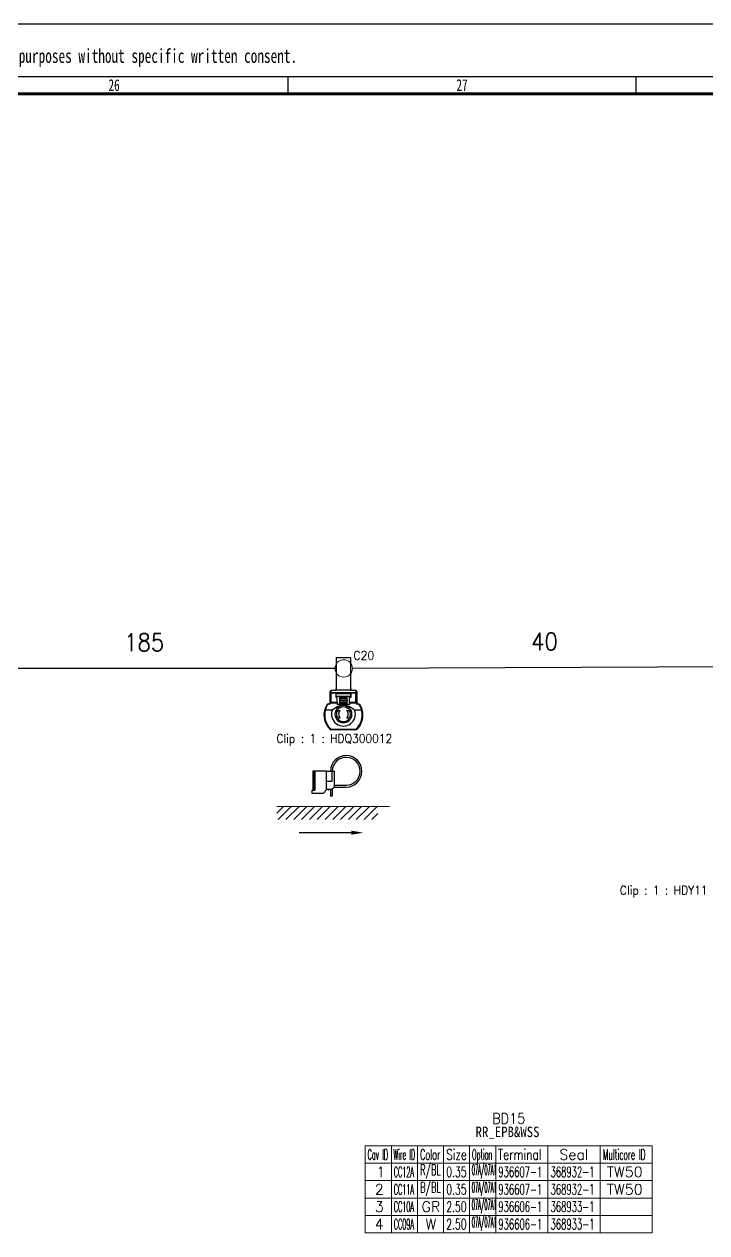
# Model space of a CAD drawing. Header units: inches. Extents: x 47316 to 59086, y 3141 to 11743.
# Drawn here: x 52792.1 to 52988.3, y 6112 to 6459 of the extents above; entities that cross this region are included whole.
import ezdxf

# ---------------------------------------------------------------- set-up
doc = ezdxf.new("R2010")
doc.units = ezdxf.units.IN
doc.header["$MEASUREMENT"] = 0
doc.layers.add('_0', color=7, linetype='Continuous', lineweight=0)
doc.styles.add('MtX_@FangSong_GB2312', font='')
doc.styles.add('MtX_FangSong_GB2312', font='')
doc.styles.get("Standard").update_dxf_attribs({"font": ''})
doc.styles.get('MtX_@FangSong_GB2312').set_extended_font_data('@FangSong_GB2312')
doc.styles.get('MtX_FangSong_GB2312').set_extended_font_data('FangSong_GB2312')
doc.styles.get('Standard').set_extended_font_data('SimSun')
doc.linetypes.add('_VH_OTCON', pattern='A,0.0001,[7,VeSys.shx,S=0.1,R=0,X=0,Y=0],-0.4,[7,VeSys.shx,S=0.1,R=0,X=0,Y=0],-0.4,["X",Standard,S=1,R=0,X=-0.5,Y=-0.5],-0.0001,[7,VeSys.shx,S=0.1,R=0,X=0,Y=0],-0.4', length=1.2002)

msp = doc.modelspace()

# ---------------------------------------------------------------- linework, layer by layer
at = {"color": 0}
for p, q in [((55003.93, 6459.03), (50247.93, 6459.03)), ((50267.93, 6444.03), (54956.93, 6444.03))]:
    msp.add_line(p, q, dxfattribs=at)
for p, q in [((52867.93, 6439.03), (52867.93, 6444.03)), ((52967.93, 6439.03), (52967.93, 6444.03)), ((52886.07, 6226.88), (52871.12, 6226.88))]:
    msp.add_line(p, q)
at = {"color": 0, "lineweight": 70}
msp.add_line((50267.93, 6439.03), (54983.93, 6439.03), dxfattribs=at)
at = {"color": 0, "linetype": '_VH_OTCON', "ltscale": 5}
for p, q in [((52881.43, 6274.03), (52770.43, 6274.03)), ((52996.43, 6274.52), (52886.43, 6274.04))]:
    msp.add_line(p, q, dxfattribs=at)
at = {"color": 0, "lineweight": -3}
for p, q in [((52880.36, 6267.7), (52880.36, 6267.76)), ((52880.36, 6267.76), (52881.73, 6267.76)), ((52881.73, 6267.7), (52880.36, 6267.7)), ((52881.73, 6267.76), (52881.73, 6268.18)), ((52885.93, 6267.76), (52881.73, 6267.76)), ((52881.73, 6267.76), (52881.73, 6267.7)), ((52885.93, 6268.18), (52885.93, 6267.76)), ((52885.93, 6267.76), (52887.29, 6267.76)), ((52885.93, 6267.7), (52885.93, 6267.76)), ((52887.29, 6267.7), (52885.93, 6267.7)), ((52887.29, 6267.7), (52887.29, 6267.76)), ((52880.01, 6267.02), (52880.01, 6267.41)), ((52880.01, 6266.92), (52880.01, 6267.02)), ((52880.01, 6264.34), (52880.01, 6266.92)), ((52880.22, 6266.92), (52880.01, 6266.92)), ((52880.01, 6264.05), (52880.01, 6264.34)), ((52880.22, 6264.34), (52880.01, 6264.34)), ((52880.22, 6267.56), (52880.22, 6267.17)), ((52880.22, 6266.92), (52880.22, 6267.17)), ((52880.22, 6267.17), (52887.43, 6267.17)), ((52887.43, 6266.92), (52880.22, 6266.92)), ((52880.22, 6266.92), (52880.22, 6264.34)), ((52880.22, 6264.34), (52882.04, 6264.34)), ((52880.22, 6264.34), (52880.22, 6264.16)), ((52881.62, 6266.78), (52881.62, 6265.66)), ((52881.73, 6266.78), (52881.62, 6266.78)), ((52882.04, 6265.66), (52881.62, 6265.66)), ((52885.93, 6266.78), (52881.73, 6266.78)), ((52881.73, 6265.94), (52881.73, 6266.78)), ((52885.93, 6265.94), (52881.73, 6265.94)), ((52882.04, 6264.34), (52882.04, 6265.66)), ((52882.04, 6264.34), (52882.04, 6264.09)), ((52882.78, 6265.63), (52882.78, 6265.94)), ((52882.78, 6265.17), (52882.78, 6265.63)), ((52884.88, 6265.63), (52882.78, 6265.63)), ((52882.78, 6264.82), (52882.78, 6265.17)), ((52884.88, 6265.17), (52882.78, 6265.17)), ((52882.78, 6264.67), (52882.78, 6264.82)), ((52882.78, 6264.82), (52884.88, 6264.82)), ((52882.78, 6264.17), (52882.78, 6264.67)), ((52884.88, 6264.67), (52882.78, 6264.67)), ((52882.78, 6263.98), (52882.78, 6264.17)), ((52884.88, 6264.17), (52882.78, 6264.17)), ((52884.88, 6265.63), (52884.88, 6265.94)), ((52884.88, 6265.17), (52884.88, 6265.63)), ((52884.88, 6264.82), (52884.88, 6265.17)), ((52884.88, 6264.82), (52884.88, 6264.67)), ((52884.88, 6264.17), (52884.88, 6264.67)), ((52884.88, 6263.98), (52884.88, 6264.17)), ((52885.61, 6264.34), (52885.61, 6265.66)), ((52886.03, 6265.66), (52885.61, 6265.66)), ((52885.61, 6264.34), (52887.43, 6264.34)), ((52885.61, 6264.09), (52885.61, 6264.34)), ((52885.93, 6265.94), (52885.93, 6266.78)), ((52886.03, 6266.78), (52885.93, 6266.78)), ((52886.03, 6265.66), (52886.03, 6266.78)), ((52887.43, 6267.17), (52887.43, 6267.56)), ((52887.43, 6267.17), (52887.43, 6266.92)), ((52887.43, 6264.34), (52887.43, 6266.92)), ((52887.64, 6266.92), (52887.43, 6266.92)), ((52887.43, 6264.16), (52887.43, 6264.34)), ((52887.43, 6264.34), (52887.64, 6264.34)), ((52887.64, 6267.41), (52887.64, 6267.02)), ((52887.64, 6267.02), (52887.64, 6266.92)), ((52887.64, 6266.92), (52887.64, 6264.34)), ((52887.64, 6264.34), (52887.64, 6264.05)), ((52878.42, 6262.06), (52878.62, 6262.01)), ((52878.62, 6262.16), (52878.62, 6262.01)), ((52878.62, 6262.16), (52880.6, 6262.16)), ((52880.58, 6262.01), (52878.62, 6262.01)), ((52879.43, 6263.78), (52879.43, 6263.84)), ((52879.43, 6263.84), (52879.8, 6263.84)), ((52879.8, 6263.78), (52879.43, 6263.78)), ((52879.8, 6263.78), (52879.8, 6263.84)), ((52882.04, 6264.09), (52880.21, 6264.09)), ((52882.09, 6261.95), (52881.62, 6261.95)), ((52882.04, 6264.09), (52882.04, 6263.7)), ((52885.61, 6263.7), (52882.04, 6263.7)), ((52882.09, 6261.95), (52882.9, 6261.95)), ((52882.15, 6262.5), (52882.15, 6262.69)), ((52882.78, 6263.91), (52882.78, 6263.98)), ((52884.88, 6263.98), (52882.78, 6263.98)), ((52882.78, 6263.7), (52882.78, 6263.91)), ((52882.78, 6263.91), (52884.88, 6263.91)), ((52884.76, 6261.95), (52885.57, 6261.95)), ((52884.88, 6263.91), (52884.88, 6263.98)), ((52884.88, 6263.91), (52884.88, 6263.7)), ((52885.51, 6262.69), (52885.51, 6262.5)), ((52886.04, 6261.95), (52885.57, 6261.95)), ((52887.45, 6264.09), (52885.61, 6264.09)), ((52885.61, 6264.09), (52885.61, 6263.7)), ((52887.06, 6262.16), (52889.04, 6262.16)), ((52889.04, 6262.01), (52887.08, 6262.01)), ((52887.85, 6263.84), (52888.23, 6263.84)), ((52887.85, 6263.78), (52887.85, 6263.84)), ((52888.23, 6263.78), (52887.85, 6263.78)), ((52888.23, 6263.78), (52888.23, 6263.84)), ((52889.04, 6262.01), (52889.04, 6262.16)), ((52889.04, 6262.01), (52889.24, 6262.06)), ((52882.09, 6259.85), (52881.62, 6259.85)), ((52882.09, 6259.85), (52882.9, 6259.85)), ((52882.15, 6259.12), (52882.15, 6259.24)), ((52884.76, 6259.85), (52885.57, 6259.85)), ((52885.51, 6259.24), (52885.51, 6259.12)), ((52886.04, 6259.85), (52885.57, 6259.85)), ((52880.16, 6256.67), (52880.02, 6256.52)), ((52880.26, 6256.63), (52880.26, 6256.42)), ((52880.26, 6256.63), (52887.4, 6256.63)), ((52887.4, 6256.42), (52880.26, 6256.42)), ((52887.4, 6256.63), (52887.4, 6256.42)), ((52887.49, 6256.67), (52887.64, 6256.52))]:
    msp.add_line(p, q, dxfattribs=at)
at = {"color": 0, "linetype": 'Continuous', "lineweight": 15}
for p, q in [((52890.1, 6136.98), (52972.6, 6136.98)), ((52890.1, 6131.98), (52890.1, 6136.98)), ((52890.1, 6131.98), (52972.6, 6131.98))]:
    msp.add_line(p, q, dxfattribs=at)
at = {"color": 7, "linetype": 'Continuous', "lineweight": 15}
for p, q in [((52897.6, 6131.98), (52897.6, 6136.98)), ((52905.1, 6131.98), (52905.1, 6136.98)), ((52912.6, 6131.98), (52912.6, 6136.98)), ((52920.1, 6131.98), (52920.1, 6136.98)), ((52927.6, 6131.98), (52927.6, 6136.98)), ((52942.6, 6131.98), (52942.6, 6136.98)), ((52957.6, 6131.98), (52957.6, 6136.98)), ((52972.6, 6131.98), (52972.6, 6136.98))]:
    msp.add_line(p, q, dxfattribs=at)
at = {"color": 102, "linetype": 'Continuous', "lineweight": 15}
for p, q in [((52897.6, 6126.98), (52897.6, 6131.98)), ((52905.1, 6126.98), (52905.1, 6131.98)), ((52912.6, 6126.98), (52912.6, 6131.98)), ((52920.1, 6126.98), (52920.1, 6131.98)), ((52927.6, 6126.98), (52927.6, 6131.98)), ((52942.6, 6126.98), (52942.6, 6131.98)), ((52957.6, 6126.98), (52957.6, 6131.98)), ((52897.6, 6121.98), (52897.6, 6126.98)), ((52905.1, 6121.98), (52905.1, 6126.98)), ((52912.6, 6121.98), (52912.6, 6126.98)), ((52920.1, 6121.98), (52920.1, 6126.98)), ((52927.6, 6121.98), (52927.6, 6126.98)), ((52942.6, 6121.98), (52942.6, 6126.98)), ((52957.6, 6121.98), (52957.6, 6126.98)), ((52897.6, 6116.98), (52897.6, 6121.98)), ((52905.1, 6116.98), (52905.1, 6121.98)), ((52912.6, 6116.98), (52912.6, 6121.98)), ((52920.1, 6116.98), (52920.1, 6121.98)), ((52927.6, 6116.98), (52927.6, 6121.98)), ((52942.6, 6116.98), (52942.6, 6121.98)), ((52957.6, 6116.98), (52957.6, 6121.98)), ((52897.6, 6111.98), (52897.6, 6116.98)), ((52905.1, 6111.98), (52905.1, 6116.98)), ((52912.6, 6111.98), (52912.6, 6116.98)), ((52920.1, 6111.98), (52920.1, 6116.98)), ((52927.6, 6111.98), (52927.6, 6116.98)), ((52942.6, 6111.98), (52942.6, 6116.98)), ((52957.6, 6111.98), (52957.6, 6116.98))]:
    msp.add_line(p, q, dxfattribs=at)
at = {"color": 0, "lineweight": -3}
for points in [[(52885.93, 6268.18), (52885.93, 6270.98), (52885.93, 6277.07), (52881.73, 6277.07), (52881.73, 6270.98), (52881.73, 6268.18)], [(52880.22, 6267.56), (52880.14, 6267.55), (52880.08, 6267.52), (52880.05, 6267.5), (52880.03, 6267.47), (52880.02, 6267.44), (52880.01, 6267.41)], [(52880.22, 6267.17), (52880.14, 6267.16), (52880.08, 6267.12), (52880.05, 6267.1), (52880.03, 6267.07), (52880.01, 6267.02)], [(52880.22, 6264.16), (52880.14, 6264.15), (52880.08, 6264.13), (52880.05, 6264.11), (52880.03, 6264.09), (52880.01, 6264.05)], [(52887.64, 6267.41), (52887.64, 6267.44), (52887.63, 6267.47), (52887.61, 6267.5), (52887.55, 6267.54), (52887.43, 6267.56)], [(52887.64, 6267.02), (52887.64, 6267.05), (52887.63, 6267.07), (52887.61, 6267.1), (52887.55, 6267.14), (52887.43, 6267.17)], [(52887.64, 6264.05), (52887.64, 6264.07), (52887.63, 6264.09), (52887.61, 6264.11), (52887.55, 6264.14), (52887.43, 6264.16)], [(52878.62, 6262.16), (52878.55, 6262.16), (52878.49, 6262.14), (52878.46, 6262.12), (52878.44, 6262.11), (52878.42, 6262.06)], [(52879.32, 6263.72), (52879.26, 6263.73), (52879.21, 6263.73), (52879.17, 6263.71), (52879.14, 6263.69)], [(52880.21, 6264.09), (52880.14, 6264.09), (52880.08, 6264.08), (52880.01, 6264)], [(52880.6, 6262.16), (52880.56, 6262.11), (52880.57, 6262.04), (52880.58, 6262.01)], [(52883.83, 6263.36), (52883.22, 6263.32), (52882.6, 6263.18), (52881.95, 6262.94), (52881.62, 6262.77), (52881.27, 6262.55), (52880.93, 6262.31), (52880.58, 6262.01)], [(52880.6, 6262.16), (52881.13, 6262.58), (52881.71, 6262.94), (52882.34, 6263.21), (52882.93, 6263.37), (52883.53, 6263.45), (52884.15, 6263.45), (52884.77, 6263.36), (52885.37, 6263.19), (52885.95, 6262.94), (52886.53, 6262.58), (52887.06, 6262.16)], [(52887.07, 6262.01), (52886.49, 6262.48), (52885.93, 6262.83), (52885.38, 6263.07), (52884.86, 6263.24), (52884.34, 6263.33), (52883.83, 6263.36)], [(52887.08, 6262.01), (52887.1, 6262.07), (52887.08, 6262.13), (52887.06, 6262.16)], [(52887.65, 6264), (52887.64, 6264.02), (52887.63, 6264.04), (52887.61, 6264.06), (52887.55, 6264.09), (52887.45, 6264.09)], [(52888.52, 6263.69), (52888.51, 6263.7), (52888.49, 6263.71), (52888.45, 6263.73), (52888.34, 6263.72)], [(52889.24, 6262.06), (52889.23, 6262.08), (52889.22, 6262.11), (52889.2, 6262.12), (52889.14, 6262.15), (52889.04, 6262.16)]]:
    msp.add_lwpolyline(points, dxfattribs=at)
at = {"color": 0, "linetype": 'Continuous', "lineweight": 15}
for points in [[(52890.1, 6126.98), (52890.1, 6131.98), (52972.6, 6131.98), (52972.6, 6126.98)], [(52890.1, 6121.98), (52890.1, 6126.98), (52972.6, 6126.98), (52972.6, 6121.98)], [(52890.1, 6116.98), (52890.1, 6121.98), (52972.6, 6121.98), (52972.6, 6116.98)], [(52890.1, 6111.98), (52890.1, 6116.98), (52972.6, 6116.98), (52972.6, 6111.98)]]:
    msp.add_lwpolyline(points, close=True, dxfattribs=at)
msp.add_circle((52883.93, 6274.03), 2.5, dxfattribs=at)
at = {"color": 0, "lineweight": -3}
for centre, radius, start, end in [((52880.36, 6267.41), 0.35, 90, 157.754), ((52880.36, 6267.56), 0.14, 89.9934, 179.9972), ((52887.29, 6267.41), 0.35, 22.2457, 90), ((52887.29, 6267.56), 0.14, 0.0034, 90.0054), ((52880.37, 6267.41), 0.36, 157.9543, 179.5884), ((52880.05, 6264.16), 0.173, 336.0578, 359.6093), ((52887.61, 6264.16), 0.173, 180.3791, 203.9378), ((52887.28, 6267.41), 0.36, 0.4133, 22.0436), ((52883.83, 6260.62), 5.6, 146.8614, 227.1666), ((52883.83, 6260.62), 5.39, 165.1295, 227.1666), ((52883.84, 6260.77), 5.4, 146.8793, 165.1116), ((52879.43, 6263.49), 0.35, 90, 146.8614), ((52879.43, 6263.64), 0.14, 90.0151, 146.8341), ((52879.8, 6264.2), 0.42, 270.0009, 344.7098), ((52879.8, 6264.06), 0.212, 270.4328, 344.2766), ((52879.8, 6264.05), 0.21, 344.7101, 0), ((52883.83, 6260.9), 3.43, 161.1343, 18.8657), ((52883.83, 6260.9), 2.45, 154.6231, 205.3769), ((52883.83, 6260.9), 2.45, 133.2918, 154.6231), ((52883.83, 6260.9), 2.03, 148.8526, 211.1474), ((52883.83, 6260.9), 2.45, 46.7082, 133.2918), ((52882.29, 6262.5), 0.14, 180, 313.4325), ((52883.83, 6260.87), 2.1, 46.5675, 133.4325), ((52883.83, 6260.9), 1.4, 131.4096, 228.5904), ((52883.83, 6260.9), 1.4, 311.4096, 48.5904), ((52885.37, 6262.5), 0.14, 226.5675, 0), ((52883.83, 6260.9), 2.45, 25.3769, 46.7082), ((52883.83, 6260.9), 2.03, 328.8526, 31.1474), ((52883.83, 6260.9), 2.45, 334.6231, 25.3769), ((52887.85, 6264.2), 0.42, 195.2903, 269.999), ((52883.83, 6260.62), 5.39, 312.8334, 14.8705), ((52887.85, 6264.05), 0.21, 180, 195.2899), ((52887.86, 6264.06), 0.212, 195.7234, 269.5672), ((52888.23, 6263.49), 0.35, 33.1386, 90), ((52888.23, 6263.64), 0.14, 33.1399, 90.0013), ((52883.82, 6260.77), 5.4, 14.8884, 33.1207), ((52883.83, 6260.62), 5.6, 0, 33.1386), ((52883.83, 6260.9), 2.45, 205.3769, 226.7082), ((52882.29, 6259.24), 0.14, 46.5675, 180), ((52883.83, 6260.9), 2.45, 226.7082, 313.2918), ((52883.83, 6260.87), 2.1, 226.5675, 313.4325), ((52885.37, 6259.24), 0.14, 0, 133.4325), ((52883.83, 6260.9), 2.45, 313.2918, 334.6231), ((52883.83, 6260.62), 5.6, 312.8334, 0), ((52880.26, 6256.77), 0.35, 227.1666, 270), ((52880.26, 6256.77), 0.14, 227.1666, 270), ((52887.4, 6256.77), 0.14, 270, 312.8334), ((52887.4, 6256.77), 0.35, 270, 312.8334)]:
    msp.add_arc(centre, radius, start, end, dxfattribs=at)
msp.add_solid([(52886.07, 6227.46), (52889.57, 6226.88), (52886.07, 6226.29)])
at = {"layer": '_0', "color": 0, "linetype": 'ByBlock', "lineweight": -3, "ltscale": 0.345}
for p, q in [((52875.02, 6244.58, 0), (52875.02, 6239.06, 0)), ((52875.02, 6244.58, 0), (52875.02, 6239.06, 0)), ((52875.46, 6239.06, 0), (52875.46, 6244.58, 0)), ((52875.46, 6239.06, 0), (52875.46, 6244.58, 0)), ((52875.58, 6244.58, 0), (52875.58, 6239.06, 0)), ((52875.58, 6244.58, 0), (52875.58, 6239.06, 0)), ((52878.86, 6244.58, 0), (52878.86, 6239.06, 0)), ((52878.86, 6244.58, 0), (52878.86, 6239.06, 0))]:
    msp.add_line(p, q, dxfattribs=at)
at = {"layer": '_0', "color": 0, "linetype": 'ByBlock', "lineweight": -3, "ltscale": 0.027907}
msp.add_line((52875.46, 6244.58, 0), (52875.02, 6244.58, 0), dxfattribs=at)
msp.add_line((52875.46, 6244.58, 0), (52875.02, 6244.58, 0), dxfattribs=at)
at = {"layer": '_0', "color": 0, "linetype": 'ByBlock', "lineweight": -3, "ltscale": 0.007093}
for p, q in [((52875.58, 6244.58, 0), (52875.46, 6244.58, 0)), ((52875.58, 6244.58, 0), (52875.46, 6244.58, 0)), ((52878.97, 6244.58, 0), (52878.86, 6244.58, 0)), ((52878.97, 6244.58, 0), (52878.86, 6244.58, 0))]:
    msp.add_line(p, q, dxfattribs=at)
at = {"layer": '_0', "color": 0, "linetype": 'ByBlock', "lineweight": -3, "ltscale": 0.205}
for p, q in [((52878.86, 6244.58, 0), (52875.58, 6244.58, 0)), ((52878.86, 6244.58, 0), (52875.58, 6244.58, 0)), ((52874.78, 6238.26, 0), (52878.06, 6238.26, 0)), ((52874.78, 6238.26, 0), (52878.06, 6238.26, 0))]:
    msp.add_line(p, q, dxfattribs=at)
at = {"layer": '_0', "color": 0, "linetype": 'ByBlock', "lineweight": -3, "ltscale": 0.102907}
for p, q in [((52878.97, 6244.58, 0), (52880.62, 6244.58, 0)), ((52878.97, 6244.58, 0), (52880.62, 6244.58, 0)), ((52878.97, 6241.7, 0), (52880.62, 6241.7, 0)), ((52878.97, 6241.7, 0), (52880.62, 6241.7, 0)), ((52878.97, 6239.38, 0), (52880.62, 6239.38, 0)), ((52878.97, 6239.38, 0), (52880.62, 6239.38, 0))]:
    msp.add_line(p, q, dxfattribs=at)
at = {"layer": '_0', "color": 0, "linetype": 'ByBlock', "lineweight": -3, "ltscale": 0.325}
msp.add_line((52878.97, 6239.38, 0), (52878.97, 6244.58, 0), dxfattribs=at)
msp.add_line((52878.97, 6239.38, 0), (52878.97, 6244.58, 0), dxfattribs=at)
at = {"layer": '_0', "color": 0, "linetype": 'ByBlock', "lineweight": -3, "ltscale": 0.0375}
msp.add_line((52880.62, 6244.58, 0), (52881.22, 6244.58, 0), dxfattribs=at)
msp.add_line((52880.62, 6244.58, 0), (52881.22, 6244.58, 0), dxfattribs=at)
at = {"layer": '_0', "color": 0, "linetype": 'ByBlock', "lineweight": -3, "ltscale": 0.18}
msp.add_line((52880.62, 6241.7, 0), (52880.62, 6244.58, 0), dxfattribs=at)
msp.add_line((52880.62, 6241.7, 0), (52880.62, 6244.58, 0), dxfattribs=at)
at = {"layer": '_0', "color": 0, "linetype": 'ByBlock', "lineweight": -3, "ltscale": 0.2875}
msp.add_line((52881.22, 6239.98, 0), (52881.22, 6244.58, 0), dxfattribs=at)
msp.add_line((52881.22, 6239.98, 0), (52881.22, 6244.58, 0), dxfattribs=at)
at = {"layer": '_0', "color": 0, "linetype": 'ByBlock', "lineweight": -3, "ltscale": 0.053033}
msp.add_line((52881.22, 6239.98, 0), (52880.62, 6239.38, 0), dxfattribs=at)
msp.add_line((52881.22, 6239.98, 0), (52880.62, 6239.38, 0), dxfattribs=at)
at = {"layer": '_0', "color": 0, "linetype": 'ByBlock', "lineweight": -3, "ltscale": 0.2125}
for p, q in [((52881.22, 6240.5, 0), (52884.62, 6240.5, 0)), ((52881.22, 6240.5, 0), (52884.62, 6240.5, 0)), ((52881.22, 6239.98, 0), (52884.62, 6239.98, 0)), ((52881.22, 6239.98, 0), (52884.62, 6239.98, 0))]:
    msp.add_line(p, q, dxfattribs=at)
at = {"layer": '_0', "color": 0, "linetype": 'ByBlock', "lineweight": -3, "ltscale": 0.05}
for q in [(52875.58, 6239.06, 0), (52874.78, 6238.26, 0), (52875.58, 6239.06, 0), (52874.78, 6238.26, 0)]:
    msp.add_line((52874.78, 6239.06, 0), q, dxfattribs=at)
at = {"layer": '_0', "color": 0, "linetype": 'ByBlock', "lineweight": -3, "ltscale": 0.070711}
msp.add_line((52878.86, 6239.06, 0), (52878.06, 6238.26, 0), dxfattribs=at)
msp.add_line((52878.86, 6239.06, 0), (52878.06, 6238.26, 0), dxfattribs=at)
at = {"layer": '_0', "color": 0, "linetype": 'ByBlock', "lineweight": -3, "ltscale": 0.010032}
msp.add_line((52878.86, 6239.06, 0), (52878.97, 6239.17, 0), dxfattribs=at)
msp.add_line((52878.86, 6239.06, 0), (52878.97, 6239.17, 0), dxfattribs=at)
at = {"layer": '_0', "color": 0, "linetype": 'ByBlock', "lineweight": -3, "ltscale": 0.012906}
msp.add_line((52878.97, 6239.17, 0), (52878.97, 6239.38, 0), dxfattribs=at)
msp.add_line((52878.97, 6239.17, 0), (52878.97, 6239.38, 0), dxfattribs=at)
at = {"layer": '_0', "color": 0, "linetype": 'ByBlock', "lineweight": -3, "ltscale": 0.010773}
for p, q in [((52879.4, 6239.38, 0), (52879.4, 6239.2, 0)), ((52879.4, 6239.38, 0), (52879.4, 6239.2, 0)), ((52879.66, 6239.2, 0), (52879.66, 6239.38, 0)), ((52879.66, 6239.2, 0), (52879.66, 6239.38, 0))]:
    msp.add_line(p, q, dxfattribs=at)
at = {"layer": '_0', "color": 0, "linetype": 'ByBlock', "lineweight": -3, "ltscale": 0.016051}
msp.add_line((52879.4, 6239.2, 0), (52879.66, 6239.2, 0), dxfattribs=at)
msp.add_line((52879.4, 6239.2, 0), (52879.66, 6239.2, 0), dxfattribs=at)
at = {"layer": '_0', "color": 0, "linetype": 'ByBlock', "lineweight": -3, "ltscale": 0.125}
for p, q in [((52880.1, 6239.38, 0), (52880.1, 6237.38, 0)), ((52880.1, 6239.38, 0), (52880.1, 6237.38, 0)), ((52880.62, 6239.38, 0), (52880.62, 6237.38, 0)), ((52880.62, 6239.38, 0), (52880.62, 6237.38, 0))]:
    msp.add_line(p, q, dxfattribs=at)
at = {"layer": '_0', "color": 0, "linetype": 'ByBlock', "lineweight": -3, "ltscale": 0.0325}
msp.add_line((52880.62, 6237.38, 0), (52880.1, 6237.38, 0), dxfattribs=at)
msp.add_line((52880.62, 6237.38, 0), (52880.1, 6237.38, 0), dxfattribs=at)
at = {"layer": '_0', "color": 7}
for p, q in [((52864.67, 6232.49), (52866.58, 6234.41)), ((52864.67, 6234.41), (52897.03, 6234.41, 0)), ((52865.07, 6230.65), (52868.83, 6234.41)), ((52867.32, 6230.65), (52871.07, 6234.41)), ((52869.56, 6230.65), (52873.32, 6234.41)), ((52871.81, 6230.65), (52875.56, 6234.41)), ((52874.05, 6230.65), (52877.81, 6234.41)), ((52876.3, 6230.65), (52880.05, 6234.41)), ((52878.54, 6230.65), (52882.3, 6234.41)), ((52880.79, 6230.65), (52884.54, 6234.41)), ((52883.03, 6230.65), (52886.79, 6234.41)), ((52885.28, 6230.65), (52889.03, 6234.41)), ((52887.52, 6230.65), (52891.28, 6234.41)), ((52889.77, 6230.65), (52893.52, 6234.41)), ((52892.01, 6230.65), (52893.76, 6232.4))]:
    msp.add_line(p, q, dxfattribs=at)
at = {"layer": '_0', "color": 0, "linetype": 'ByBlock', "lineweight": -3}
for radius, end in [(4.52, 178.9859), (4.52, 178.9859), (4, 178.854), (4, 178.854)]:
    msp.add_arc((52884.62, 6244.5, 0), radius, 270, end, dxfattribs=at)

# ---------------------------------------------------------------- texts
at = {"width": 0.7}
for s, height, style, p in [('This drawing and any information or descriptive matter set out hereon are confidential and copyrighted by Geely Automobile Research Institute, and must not be disclosed, loaned, copied or used for manufacturing, tendering or any other purposes without specific written consent.', 4, 'MtX_@FangSong_GB2312', (52342.9, 6447.91)), ('26', 3.4, 'MtX_FangSong_GB2312', (52816.3, 6439.83)), ('27', 3.4, 'MtX_FangSong_GB2312', (52916.3, 6439.83))]:
    msp.add_text(s, height=height, dxfattribs=dict(at, style=style)).set_placement(p)
at = {"color": 7, "linetype": '_VH_OTCON', "lineweight": 18, "ltscale": 5, "insert": (52820.79, 6284.03), "char_height": 5, "width": 12.8571, "attachment_point": 1}
msp.add_mtext('\\Fromans.shx;\\W0.9000000000;\\T1.0000000000;\\o\\l185', dxfattribs=at)
at = {"color": 7, "linetype": '_VH_OTCON', "lineweight": 18, "ltscale": 5, "insert": (52937.74, 6284.26), "char_height": 5, "width": 8.5714, "attachment_point": 1, "rotation": 0.2491}
msp.add_mtext('\\Fromans.shx;\\W0.9000000000;\\T1.0000000000;\\o\\l40', dxfattribs=at)
at = {"color": 21, "linetype": 'Continuous', "lineweight": 15, "attachment_point": 1}
for s, insert, char_height, width in [('\\Fromans.shx;\\W0.9000000000;\\T1.0000000000;\\o\\lC20', (52886.75, 6279.03), 2.5, 6.5357), ('\\Fromans.shx;\\W0.4550000000;\\T1.0000000000;\\o\\lCC12A', (52898.29, 6130.98), 3, 6.5), ('\\Fromans.shx;\\W0.6500000000;\\T1.0000000000;\\o\\l0.35', (52913.38, 6130.98), 3, 6.5), ('\\Fromans.shx;\\W0.5903614458;\\T1.0000000000;\\o\\l936607-1', (52928.35, 6130.98), 3, 14), ('\\Fromans.shx;\\W1.0000000000;\\T1.0000000000;\\o\\lTW50', (52959.53, 6130.98), 3, 11.4286), ('\\Fromans.shx;\\W0.4550000000;\\T1.0000000000;\\o\\lCC11A', (52898.29, 6125.98), 3, 6.5), ('\\Fromans.shx;\\W0.6500000000;\\T1.0000000000;\\o\\l0.35', (52913.38, 6125.98), 3, 6.5), ('\\Fromans.shx;\\W0.5903614458;\\T1.0000000000;\\o\\l936607-1', (52928.35, 6125.98), 3, 14), ('\\Fromans.shx;\\W1.0000000000;\\T1.0000000000;\\o\\lTW50', (52959.53, 6125.98), 3, 11.4286), ('\\Fromans.shx;\\W0.4550000000;\\T1.0000000000;\\o\\lCC10A', (52898.29, 6120.98), 3, 6.5), ('\\Fromans.shx;\\W0.6500000000;\\T1.0000000000;\\o\\l2.50', (52913.38, 6120.98), 3, 6.5), ('\\Fromans.shx;\\W0.5903614458;\\T1.0000000000;\\o\\l936606-1', (52928.35, 6120.98), 3, 14), ('\\Fromans.shx;\\W0.4550000000;\\T1.0000000000;\\o\\lCC09A', (52898.29, 6115.98), 3, 6.5), ('\\Fromans.shx;\\W0.6500000000;\\T1.0000000000;\\o\\l2.50', (52913.38, 6115.98), 3, 6.5), ('\\Fromans.shx;\\W0.5903614458;\\T1.0000000000;\\o\\l936606-1', (52928.35, 6115.98), 3, 14)]:
    msp.add_mtext(s, dxfattribs=dict(at, insert=insert, char_height=char_height, width=width))
at = {"color": 42, "linetype": 'Continuous', "lineweight": 15, "char_height": 2.5, "attachment_point": 1}
for s, insert, width in [('\\Fromans.shx;\\W0.9000000000;\\T1.0000000000;\\o\\lClip : 1 : HDQ300012', (52864.6, 6255.17), 39.1071), ('\\Fromans.shx;\\W0.9000000000;\\T1.0000000000;\\o\\lClip : 1 : HDY11', (52963.3, 6211.59), 30.1071)]:
    msp.add_mtext(s, dxfattribs=dict(at, insert=insert, width=width))
at = {"color": 6, "linetype": 'Continuous', "lineweight": 20, "char_height": 3, "attachment_point": 1}
for s, insert, width in [('\\Fromans.shx;\\W0.9000000000;\\T1.0000000000;\\o\\lBD15', (52926.59, 6146.3), 10.5429), ('\\f黑体|b0|i0|c1|p0;\\W0.9000000000;\\T1.0000000000;\\o\\lRR_EPB&WSS', (52921.81, 6142.48), 19.4157)]:
    msp.add_mtext(s, dxfattribs=dict(at, insert=insert, width=width))
at = {"color": 7, "linetype": 'Continuous', "lineweight": 15, "char_height": 3, "attachment_point": 1}
for s, insert, width in [('\\Fromans.shx;\\W0.4292452830;\\T1.0000000000;\\o\\lCav ID', (52890.78, 6135.98), 6.5), ('\\Fromans.shx;\\W0.4026548673;\\T1.0000000000;\\o\\lWire ID', (52898.21, 6135.98), 6.5), ('\\Fromans.shx;\\W0.5687500000;\\T1.0000000000;\\o\\lColor', (52905.84, 6135.98), 6.5), ('\\Fromans.shx;\\W0.7222222222;\\T1.0000000000;\\o\\lSize', (52913.41, 6135.98), 6.5), ('\\Fromans.shx;\\W0.4595959596;\\T1.0000000000;\\o\\lOption', (52920.79, 6135.98), 6.5), ('\\Fromans.shx;\\W0.7480916031;\\T1.0000000000;\\o\\lTerminal', (52928.2, 6135.98), 14), ('\\Fromans.shx;\\W1.0000000000;\\T1.0000000000;\\o\\lSeal', (52945.88, 6135.98), 9.2857), ('\\Fromans.shx;\\W0.5185185185;\\T1.0000000000;\\o\\lMulticore ID', (52958.39, 6135.98), 14), ('\\Fromans.shx;\\W1.0000000000;\\T1.0000000000;\\o\\l1', (52893.28, 6130.98), 2.8571), ('\\Fromans.shx;\\W1.0000000000;\\T1.0000000000;\\o\\l2', (52892.85, 6125.98), 2.8571), ('\\Fromans.shx;\\W1.0000000000;\\T1.0000000000;\\o\\l3', (52892.85, 6120.98), 2.8571), ('\\Fromans.shx;\\W1.0000000000;\\T1.0000000000;\\o\\l4', (52892.85, 6115.98), 2.8571)]:
    msp.add_mtext(s, dxfattribs=dict(at, insert=insert, width=width))
at = {"color": 140, "linetype": 'Continuous', "lineweight": 15, "char_height": 3, "attachment_point": 1}
for s, insert, width in [('\\Fromans.shx;\\W0.5617283951;\\T1.0000000000;\\o\\lR/BL', (52905.92, 6131.56), 6.5), ('\\Fromans.shx;\\W0.2879746835;\\T1.0000000000;\\o\\l07A/07A1', (52920.72, 6131.56), 6.5), ('\\Fromans.shx;\\W0.5903614458;\\T1.0000000000;\\o\\l368932-1', (52943.35, 6130.98), 14), ('\\Fromans.shx;\\W0.5617283951;\\T1.0000000000;\\o\\lB/BL', (52905.92, 6126.56), 6.5), ('\\Fromans.shx;\\W0.2879746835;\\T1.0000000000;\\o\\l07A/07A1', (52920.72, 6126.56), 6.5), ('\\Fromans.shx;\\W0.5903614458;\\T1.0000000000;\\o\\l368932-1', (52943.35, 6125.98), 14), ('\\Fromans.shx;\\W0.2879746835;\\T1.0000000000;\\o\\l07A/07A1', (52920.72, 6121.56), 6.5), ('\\Fromans.shx;\\W1.0000000000;\\T1.0000000000;\\o\\lGR', (52906.28, 6120.98), 6), ('\\Fromans.shx;\\W0.5903614458;\\T1.0000000000;\\o\\l368933-1', (52943.35, 6120.98), 14), ('\\Fromans.shx;\\W1.0000000000;\\T1.0000000000;\\o\\lW', (52907.42, 6115.98), 3.4286), ('\\Fromans.shx;\\W0.2879746835;\\T1.0000000000;\\o\\l07A/07A1', (52920.72, 6116.56), 6.5), ('\\Fromans.shx;\\W0.5903614458;\\T1.0000000000;\\o\\l368933-1', (52943.35, 6115.98), 14)]:
    msp.add_mtext(s, dxfattribs=dict(at, insert=insert, width=width))

doc.saveas('drawing.dxf')
